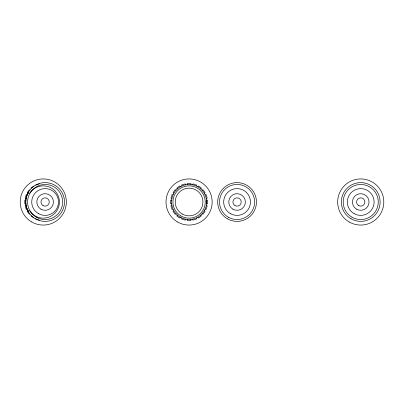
<?xml version="1.0" encoding="UTF-8"?>
<svg xmlns="http://www.w3.org/2000/svg" width="404" height="404" viewBox="0 0 404 404"><rect width="100%" height="100%" fill="white"/><g stroke="black" fill="none" stroke-linecap="round" stroke-linejoin="round"><path stroke-width="0.61" d="M181.936 218.014L181.623 218.983L185.133 220.124L185.446 219.155M192.713 184.845L193.026 183.876L196.541 185.017L196.223 185.986M29.426 189.658L27.255 192.642L28.25 193.37M177.336 215.024L176.74 215.847L179.724 218.019L180.325 217.19M197.834 186.81L198.435 185.981L201.424 188.153L200.823 188.976M30.931 188.153L33.916 185.981M28.25 210.63L27.255 211.358L29.426 214.342M173.887 210.757L173.064 211.358L175.235 214.342L176.058 213.741M202.101 190.259L202.929 189.658L205.096 192.642L204.273 193.243M35.815 185.017L39.324 183.876M26.316 205.57L25.149 205.949L26.29 209.459L27.457 209.08M171.927 205.631L170.958 205.949L172.099 209.459L173.069 209.146M205.091 194.854L206.065 194.541L207.207 198.051L206.232 198.369M26.043 200.157L24.816 200.157L24.816 203.843L26.043 203.843M171.644 200.157L170.624 200.157L170.624 203.843L171.644 203.843M173.069 194.854L172.099 194.541L170.958 198.051L171.927 198.369M206.232 205.631L207.207 205.949L206.065 209.459L205.091 209.146M27.457 194.92L26.29 194.541L25.149 198.051L26.316 198.43M35.815 218.983L39.324 220.124M176.058 190.259L175.235 189.658L173.064 192.642L173.887 193.243M204.273 210.757L205.096 211.358L202.929 214.342L202.101 213.741M30.931 215.847L33.916 218.019M180.325 186.81L179.724 185.981L176.74 188.153L177.336 188.976M200.823 215.024L201.424 215.847L198.435 218.019L197.834 217.19M185.446 184.845L185.133 183.876L181.623 185.017L181.936 185.986M196.223 218.014L196.541 218.983L193.026 220.124L192.713 219.155M190.925 184.562L190.925 183.542L187.234 183.542L187.234 184.562M190.925 219.438L190.925 220.458L187.234 220.458L187.234 219.438M28.522 211.479A17.534 17.534 0 0 1 28.522 192.521M29.684 193.269A16.15 16.15 0 0 1 53.848 189.794A16.15 16.15 0 0 1 53.848 214.206A16.15 16.15 0 0 1 29.684 210.731M206.616 202L206.515 203.843L207.535 203.843L207.535 200.157L206.515 200.157L206.616 202A17.534 17.534 0 0 1 180.315 217.185A17.534 17.534 0 0 1 180.315 186.815A17.534 17.534 0 0 1 206.616 202M35.426 218.781A19.382 19.382 0 0 0 64.499 202A19.382 19.382 0 0 0 35.426 185.219A19.382 19.382 0 0 0 35.426 218.781M36.35 217.185A17.534 17.534 0 0 0 62.65 202A17.534 17.534 0 0 0 36.35 186.815A17.534 17.534 0 0 0 36.35 217.185M38.425 213.59A13.383 13.383 0 0 0 58.499 202A13.383 13.383 0 0 0 38.425 190.41A13.383 13.383 0 0 0 38.425 213.59M40.966 209.191A8.307 8.307 0 0 0 53.424 202A8.307 8.307 0 0 0 40.966 194.809A8.307 8.307 0 0 0 40.966 209.191M43.041 205.596A4.151 4.151 0 0 0 49.268 202A4.151 4.151 0 0 0 43.041 198.404A4.151 4.151 0 0 0 43.041 205.596M181.007 215.988A16.15 16.15 0 0 0 205.232 202A16.15 16.15 0 0 0 181.007 188.012A16.15 16.15 0 0 0 181.007 215.988M177.543 221.978A23.073 23.073 0 0 0 212.151 202A23.073 23.073 0 0 0 177.543 182.022A23.073 23.073 0 0 0 177.543 221.978M182.159 213.989A13.842 13.842 0 0 0 202.924 202A13.842 13.842 0 0 0 182.159 190.011A13.842 13.842 0 0 0 182.159 213.989M31.734 221.978A23.073 23.073 0 0 0 66.342 202A23.073 23.073 0 0 0 31.734 182.022A23.073 23.073 0 0 0 31.734 221.978M227.376 218.781A19.382 19.382 0 0 0 256.449 202A19.382 19.382 0 0 0 227.376 185.219A19.382 19.382 0 0 0 227.376 218.781M228.3 217.185A17.534 17.534 0 0 0 254.601 202A17.534 17.534 0 0 0 228.3 186.815A17.534 17.534 0 0 0 228.3 217.185M230.376 213.59A13.383 13.383 0 0 0 250.45 202A13.383 13.383 0 0 0 230.376 190.41A13.383 13.383 0 0 0 230.376 213.59M232.916 209.191A8.307 8.307 0 0 0 245.374 202A8.307 8.307 0 0 0 232.916 194.809A8.307 8.307 0 0 0 232.916 209.191M234.992 205.596A4.151 4.151 0 0 0 241.218 202A4.151 4.151 0 0 0 234.992 198.404A4.151 4.151 0 0 0 234.992 205.596M358.651 205.596A4.151 4.151 0 0 0 364.883 202A4.151 4.151 0 0 0 358.651 198.404A4.151 4.151 0 0 0 358.651 205.596M356.575 209.191A8.307 8.307 0 0 0 369.034 202A8.307 8.307 0 0 0 356.575 194.809A8.307 8.307 0 0 0 356.575 209.191M354.04 213.59A13.383 13.383 0 0 0 374.109 202A13.383 13.383 0 0 0 354.04 190.41A13.383 13.383 0 0 0 354.04 213.59M351.041 218.781A19.382 19.382 0 0 0 380.108 202A19.382 19.382 0 0 0 351.041 185.219A19.382 19.382 0 0 0 351.041 218.781M351.96 217.185A17.534 17.534 0 0 0 378.265 202A17.534 17.534 0 0 0 351.96 186.815A17.534 17.534 0 0 0 351.96 217.185M349.192 221.978A23.073 23.073 0 0 0 383.8 202A23.073 23.073 0 0 0 349.192 182.022A23.073 23.073 0 0 0 349.192 221.978"/></g></svg>
